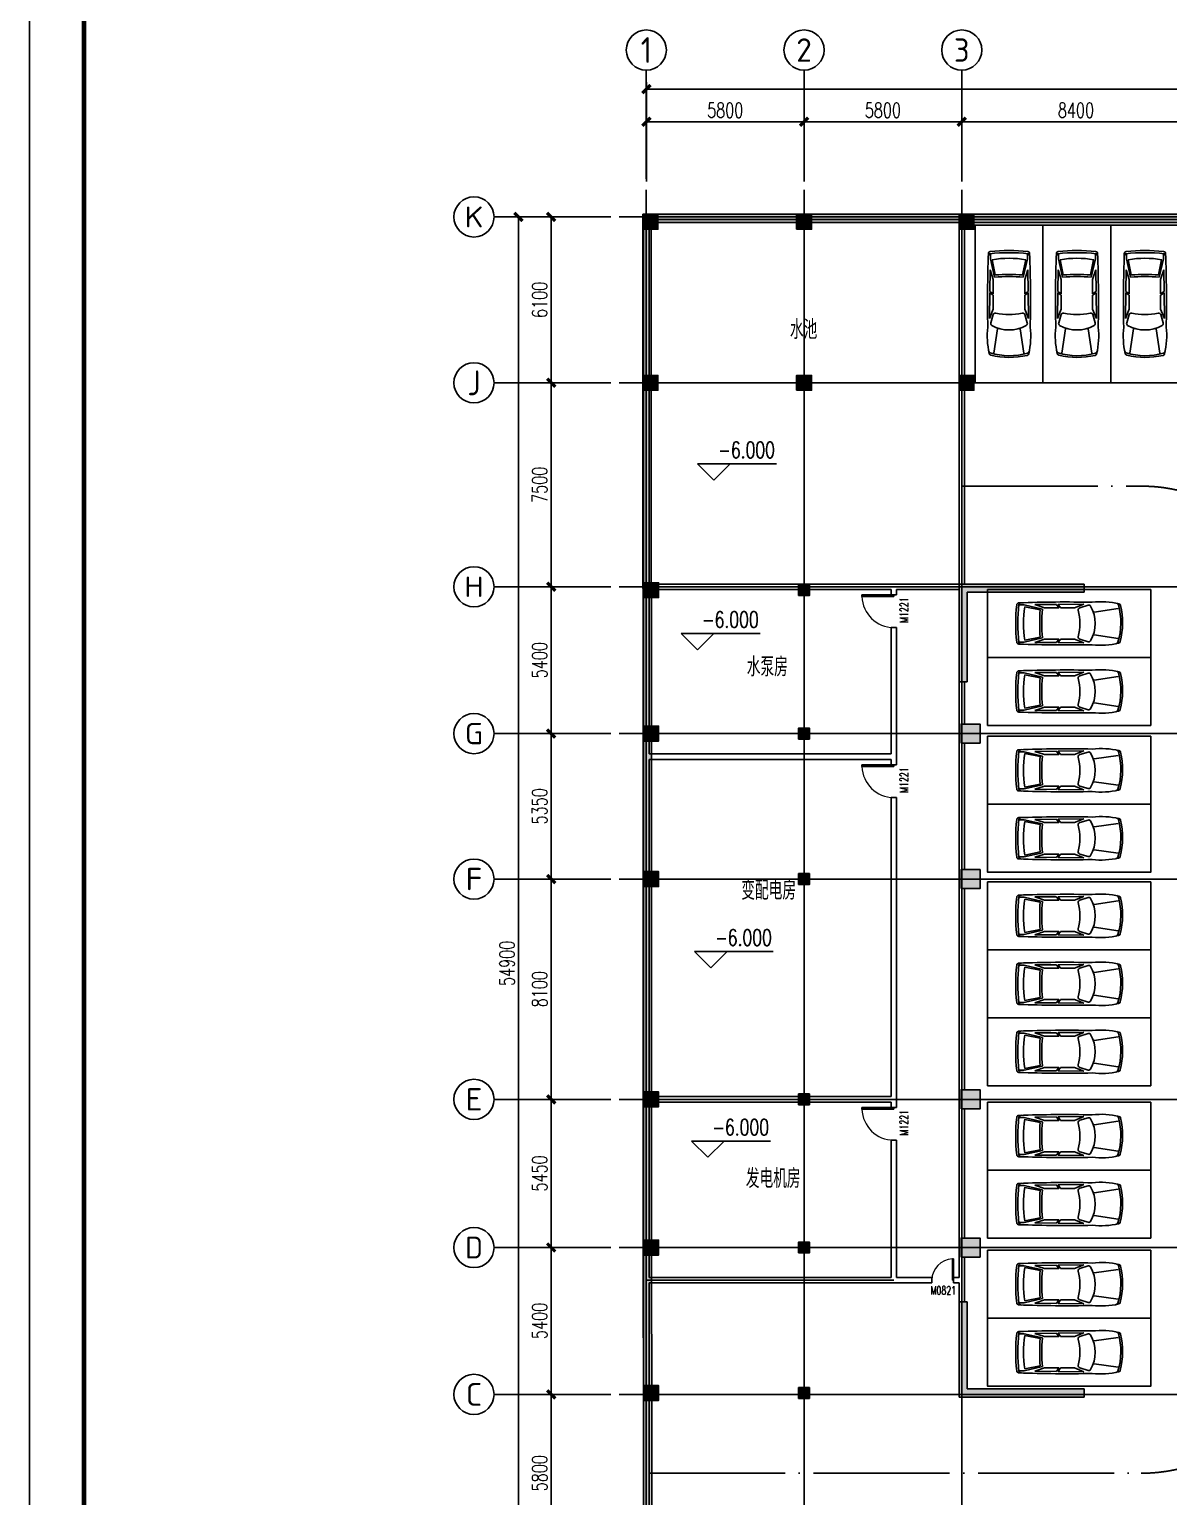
# Model space of a CAD drawing. Extents: x -1 to 1050000, y -900000 to 0.
# Drawn here: x -1 to 41900, y -329074 to -275115 of the extents above; entities that cross this region are included whole.
import ezdxf
from ezdxf.enums import TextEntityAlignment as Align

# ---------------------------------------------------------------- set-up
doc = ezdxf.new("R2010")
doc.units = 0
doc.header["$LTSCALE"] = 1000
doc.header["$MEASUREMENT"] = 0
doc.linetypes.add('DOTE', pattern=[2.42, 2, -0.2, 0.02, -0.2])
for name, color, linetype in [('AXIS', 3, 'Continuous'), ('AXIS_TEXT', 7, 'Continuous'), ('Canopy', 100, 'Continuous'), ('COLUMN', 9, 'Continuous'), ('DIM_ELEV', 3, 'Continuous'), ('G-ANNO-TTLB-THIN', 151, 'Continuous'), ('PKNG-TSRP', 83, 'Continuous'), ('PUB_HATCH', 8, 'Continuous'), ('PUB_TEXT', 7, 'Continuous'), ('roadline', 93, 'DOTE'), ('STAIR', 2, 'Continuous'), ('Text', 7, 'Continuous'), ('WALL', 9, 'Continuous'), ('WINDOW', 4, 'Continuous'), ('WINDOW_TEXT', 7, 'Continuous')]:
    doc.layers.add(name, color=color, linetype=linetype)
doc.layers.add('DOTE', color=1, linetype='Continuous', plot=False)
doc.layers.add('DOTE_EXCLUDED', color=1, linetype='Continuous', plot=False)
doc.layers.add('G-ANNO-TTLB-WIDE', color=214, linetype='Continuous', lineweight=100)
doc.styles.add('_TCH_AXIS', font='tssdeng.shx', dxfattribs={"bigfont": 'GBCBIG.shx'})
doc.styles.add('_TCH_DIM', font='SIMPLEX', dxfattribs={"bigfont": 'GBCBIG'})
doc.styles.add('_TCH_DIM_T3', font='SIMPLEX', dxfattribs={"width": 0.705882, "bigfont": 'GBCBIG'})
doc.styles.add('_TCH_WINDOW', font='SIMPLEX', dxfattribs={"bigfont": 'GBCBIG'})
doc.styles.add('COMPLEX', font='COMPLEX')
doc.styles.get("Standard").update_dxf_attribs({"font": 'gbenor.shx', "bigfont": 'gbcbig.shx'})
doc.dimstyles.new('_TCH_ARCH&&100', dxfattribs={"dimtxt": 297.5, "dimasz": 100, "dimexe": 250, "dimexo": 300, "dimgap": 126.25, "dimtad": 1, "dimdec": 0, "dimzin": 0, "dimdsep": 46, "dimtxsty": '_TCH_DIM_T3', "dimblk": 'ARCHTICK', "dimcen": 0.09, "dimclrt": 7, "dimazin": 2, "dimtfac": 1, "dimtdec": 0, "dimtix": 1, "dimtmove": 2, "dimatfit": 3, "dimfxl": 1, "dimtolj": 1, "dimtzin": 0, "dimarcsym": 0})

# ---------------------------------------------------------------- blocks, each defined once
blk = doc.blocks.new('$车$00000001')
for p, q in [((-547, 1807, 0), (-416, 915, 0)), ((552, 1807, 0), (421, 915, 0)), ((-702, -406, 0), (-713, 540, 0)), ((-713, 540, 0), (-576, 195, 0)), ((-672, 697, 0), (-579, 391, 0)), ((715, 540, 0), (578, 195, 0)), ((672, 697, 0), (579, 391, 0)), ((703, -406, 0), (715, 540, 0)), ((-576, 195, 0), (-576, -323, 0)), ((578, 195, 0), (578, -323, 0)), ((-576, -323, 0), (-702, -406, 0)), ((-576, -378, 0), (-701, -460, 0)), ((-695, -1259, 0), (-701, -460, 0)), ((-576, -378, 0), (-576, -901, 0)), ((578, -323, 0), (703, -406, 0)), ((578, -378, 0), (703, -460, 0)), ((578, -378, 0), (578, -901, 0)), ((697, -1259, 0), (703, -460, 0)), ((-576, -901, 0), (-695, -1259, 0)), ((-526, -986, 0), (-680, -1654, 0)), ((-613, -1625, 0), (-502, -1066, 0)), ((615, -1625, 0), (504, -1066, 0)), ((530, -985, 0), (683, -1654, 0)), ((578, -901, 0), (697, -1259, 0)), ((-680, -1654, 0), (-680, -1837, 0)), ((683, -1654, 0), (683, -1837, 0))]:
    blk.add_line(p, q)
at = {"elevation": 0}
blk.add_lwpolyline([(-759, -1851, 0.370795), (-687, -1929, 0.050359), (687, -1929, 0.370794), (759, -1851, 0.013785), (781, 852, 0.086087), (726, 1821, 0.274876), (668, 1882, 0.115126), (-664, 1893, 0.278808), (-723, 1832, 0.08707), (-781, 852, 0.013785)], format="xyb", close=True, dxfattribs=at)
for centre, radius, start, end in [((-661, 1732, 0), 82.2, 107.8179, 168.3942), ((-21, -539, 0), 2441, 73.0347, 105.8141), ((664, 1718, 0), 82.2, 11.3249, 70.8826), ((-596, 720, 0), 78.6, 121.1455, 196.7984), ((0, -320, 0), 1277, 60.0774, 119.9226), ((596, 720, 0), 78.6, 343.2016, 58.8545), ((-504, 414, 0), 78.6, 196.7984, 283.6631), ((0, -1777, 0), 2169, 77.0683, 102.9317), ((504, 414, 0), 78.6, 256.3369, 343.2016), ((0, 5836, 0), 6842, 265.5919, 274.4407), ((0, 5792, 0), 6876, 265.7971, 274.2029), ((-643, -1747, 0), 121, 184.3987, 237.5288), ((0, 4897, 0), 6783, 264.0142, 275.9858), ((0, 1755, 0), 3436, 259.6897, 280.3103), ((643, -1747, 0), 121, 302.4712, 355.6013)]:
    blk.add_arc(centre, radius, start, end)
blk = doc.blocks.new('_ArchTick')
at = {"color": 0, "linetype": 'ByBlock', "const_width": 0.4}
blk.add_lwpolyline([(-0.5, -0.5), (0.5, 0.5)], dxfattribs=at)
blk = doc.blocks.new('*D152')
at = {"layer": 'AXIS', "color": 0, "lineweight": -2, "transparency": 16777216}
for p, q in [((21391, -295613), (18941, -295613)), ((19191, -301013), (19191, -295613)), ((21391, -301013), (18941, -301013))]:
    blk.add_line(p, q, dxfattribs=at)
at = {"layer": 'Defpoints', "color": 0, "transparency": 16777216}
for p in [(19191, -295613), (21691, -295613), (21691, -301013)]:
    blk.add_point(p, dxfattribs=at)
at = {"layer": 'AXIS', "color": 0, "lineweight": -2, "transparency": 16777216, "xscale": 300, "yscale": 300, "zscale": 300}
for p, rotation in [((19191, -295613), 90), ((19191, -301013), 270)]:
    blk.add_blockref('_ArchTick', p, dxfattribs=dict(at, rotation=rotation))
at = {"layer": 'AXIS', "color": 7, "transparency": 16777216, "insert": (18766, -298313), "char_height": 550, "attachment_point": 5, "rotation": 90, "style": '_TCH_DIM_T3'}
blk.add_mtext('\\A1;5400', dxfattribs=at)
blk = doc.blocks.new('*D154')
at = {"layer": 'AXIS', "color": 0, "lineweight": -2, "transparency": 16777216}
for p, q in [((21391, -282013), (18941, -282013)), ((19191, -288113), (19191, -282013)), ((21391, -288113), (18941, -288113))]:
    blk.add_line(p, q, dxfattribs=at)
at = {"layer": 'Defpoints', "color": 0, "transparency": 16777216}
for p in [(19191, -282013), (21691, -282013), (21691, -288113)]:
    blk.add_point(p, dxfattribs=at)
at = {"layer": 'AXIS', "color": 0, "lineweight": -2, "transparency": 16777216, "xscale": 300, "yscale": 300, "zscale": 300}
for p, rotation in [((19191, -282013), 90), ((19191, -288113), 270)]:
    blk.add_blockref('_ArchTick', p, dxfattribs=dict(at, rotation=rotation))
at = {"layer": 'AXIS', "color": 7, "transparency": 16777216, "insert": (18766, -285063), "char_height": 550, "attachment_point": 5, "rotation": 90, "style": '_TCH_DIM_T3'}
blk.add_mtext('\\A1;6100', dxfattribs=at)
blk = doc.blocks.new('*D155')
at = {"layer": 'AXIS', "color": 0, "lineweight": -2, "transparency": 16777216}
for p, q in [((20991, -282013), (17741, -282013)), ((17991, -336913), (17991, -282013)), ((20991, -336913), (17741, -336913))]:
    blk.add_line(p, q, dxfattribs=at)
at = {"layer": 'Defpoints', "color": 0, "transparency": 16777216}
for p in [(17991, -282013), (21291, -282013), (21291, -336913)]:
    blk.add_point(p, dxfattribs=at)
at = {"layer": 'AXIS', "color": 0, "lineweight": -2, "transparency": 16777216, "xscale": 300, "yscale": 300, "zscale": 300}
for p, rotation in [((17991, -282013), 90), ((17991, -336913), 270)]:
    blk.add_blockref('_ArchTick', p, dxfattribs=dict(at, rotation=rotation))
at = {"layer": 'AXIS', "color": 7, "transparency": 16777216, "insert": (17566, -309463), "char_height": 550, "attachment_point": 5, "rotation": 90, "style": '_TCH_DIM_T3'}
blk.add_mtext('\\A1;54900', dxfattribs=at)
blk = doc.blocks.new('_AXISO')
blk.add_circle((0, 0), 0.5)
at = {"layer": 'AXIS_TEXT', "style": 'COMPLEX', "width": 1.041667}
blk.add_attdef('A', text='', height=0.56, dxfattribs=at).set_placement((-0.25, -0.28), (0.25, -0.28), align=Align.FIT)
blk = doc.blocks.new('*D126')
at = {"layer": 'AXIS', "color": 0, "lineweight": -2, "transparency": 16777216}
for p, q in [((21391, -325313), (18941, -325313)), ((19191, -331113), (19191, -325313)), ((21391, -331113), (18941, -331113))]:
    blk.add_line(p, q, dxfattribs=at)
at = {"layer": 'Defpoints', "color": 0, "transparency": 16777216}
for p in [(19191, -325313), (21691, -325313), (21691, -331113)]:
    blk.add_point(p, dxfattribs=at)
at = {"layer": 'AXIS', "color": 0, "lineweight": -2, "transparency": 16777216, "xscale": 300, "yscale": 300, "zscale": 300}
for p, rotation in [((19191, -325313), 90), ((19191, -331113), 270)]:
    blk.add_blockref('_ArchTick', p, dxfattribs=dict(at, rotation=rotation))
at = {"layer": 'AXIS', "color": 7, "transparency": 16777216, "insert": (18766, -328213), "char_height": 550, "attachment_point": 5, "rotation": 90, "style": '_TCH_DIM_T3'}
blk.add_mtext('\\A1;5800', dxfattribs=at)
blk = doc.blocks.new('*D127')
at = {"layer": 'AXIS', "color": 0, "lineweight": -2, "transparency": 16777216}
for p, q in [((21391, -319913), (18941, -319913)), ((19191, -325313), (19191, -319913)), ((21391, -325313), (18941, -325313))]:
    blk.add_line(p, q, dxfattribs=at)
at = {"layer": 'Defpoints', "color": 0, "transparency": 16777216}
for p in [(19191, -319913), (21691, -319913), (21691, -325313)]:
    blk.add_point(p, dxfattribs=at)
at = {"layer": 'AXIS', "color": 0, "lineweight": -2, "transparency": 16777216, "xscale": 300, "yscale": 300, "zscale": 300}
for p, rotation in [((19191, -319913), 90), ((19191, -325313), 270)]:
    blk.add_blockref('_ArchTick', p, dxfattribs=dict(at, rotation=rotation))
at = {"layer": 'AXIS', "color": 7, "transparency": 16777216, "insert": (18766, -322613), "char_height": 550, "attachment_point": 5, "rotation": 90, "style": '_TCH_DIM_T3'}
blk.add_mtext('\\A1;5400', dxfattribs=at)
blk = doc.blocks.new('*D128')
at = {"layer": 'AXIS', "color": 0, "lineweight": -2, "transparency": 16777216}
for p, q in [((21391, -314463), (18941, -314463)), ((19191, -319913), (19191, -314463)), ((21391, -319913), (18941, -319913))]:
    blk.add_line(p, q, dxfattribs=at)
at = {"layer": 'Defpoints', "color": 0, "transparency": 16777216}
for p in [(19191, -314463), (21691, -314463), (21691, -319913)]:
    blk.add_point(p, dxfattribs=at)
at = {"layer": 'AXIS', "color": 0, "lineweight": -2, "transparency": 16777216, "xscale": 300, "yscale": 300, "zscale": 300}
for p, rotation in [((19191, -314463), 90), ((19191, -319913), 270)]:
    blk.add_blockref('_ArchTick', p, dxfattribs=dict(at, rotation=rotation))
at = {"layer": 'AXIS', "color": 7, "transparency": 16777216, "insert": (18766, -317188), "char_height": 550, "attachment_point": 5, "rotation": 90, "style": '_TCH_DIM_T3'}
blk.add_mtext('\\A1;5450', dxfattribs=at)
blk = doc.blocks.new('*D129')
at = {"layer": 'AXIS', "color": 0, "lineweight": -2, "transparency": 16777216}
for p, q in [((21391, -306363), (18941, -306363)), ((19191, -314463), (19191, -306363)), ((21391, -314463), (18941, -314463))]:
    blk.add_line(p, q, dxfattribs=at)
at = {"layer": 'Defpoints', "color": 0, "transparency": 16777216}
for p in [(19191, -306363), (21691, -306363), (21691, -314463)]:
    blk.add_point(p, dxfattribs=at)
at = {"layer": 'AXIS', "color": 0, "lineweight": -2, "transparency": 16777216, "xscale": 300, "yscale": 300, "zscale": 300}
for p, rotation in [((19191, -306363), 90), ((19191, -314463), 270)]:
    blk.add_blockref('_ArchTick', p, dxfattribs=dict(at, rotation=rotation))
at = {"layer": 'AXIS', "color": 7, "transparency": 16777216, "insert": (18766, -310413), "char_height": 550, "attachment_point": 5, "rotation": 90, "style": '_TCH_DIM_T3'}
blk.add_mtext('\\A1;8100', dxfattribs=at)
blk = doc.blocks.new('*D139')
at = {"layer": 'AXIS', "color": 0, "lineweight": -2, "transparency": 16777216}
for p, q in [((21391, -301013), (18941, -301013)), ((19191, -306363), (19191, -301013)), ((21391, -306363), (18941, -306363))]:
    blk.add_line(p, q, dxfattribs=at)
at = {"layer": 'Defpoints', "color": 0, "transparency": 16777216}
for p in [(19191, -301013), (21691, -301013), (21691, -306363)]:
    blk.add_point(p, dxfattribs=at)
at = {"layer": 'AXIS', "color": 0, "lineweight": -2, "transparency": 16777216, "xscale": 300, "yscale": 300, "zscale": 300}
for p, rotation in [((19191, -301013), 90), ((19191, -306363), 270)]:
    blk.add_blockref('_ArchTick', p, dxfattribs=dict(at, rotation=rotation))
at = {"layer": 'AXIS', "color": 7, "transparency": 16777216, "insert": (18766, -303688), "char_height": 550, "attachment_point": 5, "rotation": 90, "style": '_TCH_DIM_T3'}
blk.add_mtext('\\A1;5350', dxfattribs=at)
blk = doc.blocks.new('*D141')
at = {"layer": 'AXIS', "color": 0, "lineweight": -2, "transparency": 16777216}
for p, q in [((21391, -288113), (18941, -288113)), ((19191, -295613), (19191, -288113)), ((21391, -295613), (18941, -295613))]:
    blk.add_line(p, q, dxfattribs=at)
at = {"layer": 'Defpoints', "color": 0, "transparency": 16777216}
for p in [(19191, -288113), (21691, -288113), (21691, -295613)]:
    blk.add_point(p, dxfattribs=at)
at = {"layer": 'AXIS', "color": 0, "lineweight": -2, "transparency": 16777216, "xscale": 300, "yscale": 300, "zscale": 300}
for p, rotation in [((19191, -288113), 90), ((19191, -295613), 270)]:
    blk.add_blockref('_ArchTick', p, dxfattribs=dict(at, rotation=rotation))
at = {"layer": 'AXIS', "color": 7, "transparency": 16777216, "insert": (18766, -291863), "char_height": 550, "attachment_point": 5, "rotation": 90, "style": '_TCH_DIM_T3'}
blk.add_mtext('\\A1;7500', dxfattribs=at)
blk = doc.blocks.new('*D187')
at = {"layer": 'AXIS', "color": 0, "lineweight": -2, "transparency": 16777216}
for p, q in [((22691, -280313), (22691, -277063)), ((22691, -277313), (95191, -277313)), ((95191, -280313), (95191, -277063))]:
    blk.add_line(p, q, dxfattribs=at)
at = {"layer": 'Defpoints', "color": 0, "transparency": 16777216}
for p in [(95191, -277313), (22691, -280613), (95191, -280613)]:
    blk.add_point(p, dxfattribs=at)
at = {"layer": 'AXIS', "color": 0, "lineweight": -2, "transparency": 16777216, "xscale": 300, "yscale": 300, "zscale": 300, "rotation": 180}
blk.add_blockref('_ArchTick', (22691, -277313), dxfattribs=at)
at = {"layer": 'AXIS', "color": 0, "lineweight": -2, "transparency": 16777216, "xscale": 300, "yscale": 300, "zscale": 300}
blk.add_blockref('_ArchTick', (95191, -277313), dxfattribs=at)
at = {"layer": 'AXIS', "color": 7, "transparency": 16777216, "insert": (58941, -276888), "char_height": 550, "attachment_point": 5, "style": '_TCH_DIM_T3'}
blk.add_mtext('\\A1;72500', dxfattribs=at)
blk = doc.blocks.new('*D188')
at = {"layer": 'AXIS', "color": 0, "lineweight": -2, "transparency": 16777216}
for p, q in [((22691, -280713), (22691, -278263)), ((28491, -280713), (28491, -278263)), ((22691, -278513), (28491, -278513))]:
    blk.add_line(p, q, dxfattribs=at)
at = {"layer": 'Defpoints', "color": 0, "transparency": 16777216}
for p in [(28491, -278513), (22691, -281013), (28491, -281013)]:
    blk.add_point(p, dxfattribs=at)
at = {"layer": 'AXIS', "color": 0, "lineweight": -2, "transparency": 16777216, "xscale": 300, "yscale": 300, "zscale": 300, "rotation": 180}
blk.add_blockref('_ArchTick', (22691, -278513), dxfattribs=at)
at = {"layer": 'AXIS', "color": 0, "lineweight": -2, "transparency": 16777216, "xscale": 300, "yscale": 300, "zscale": 300}
blk.add_blockref('_ArchTick', (28491, -278513), dxfattribs=at)
at = {"layer": 'AXIS', "color": 7, "transparency": 16777216, "insert": (25591, -278088), "char_height": 550, "attachment_point": 5, "style": '_TCH_DIM_T3'}
blk.add_mtext('\\A1;5800', dxfattribs=at)
blk = doc.blocks.new('*D189')
at = {"layer": 'AXIS', "color": 0, "lineweight": -2, "transparency": 16777216}
for p, q in [((28491, -280713), (28491, -278263)), ((34291, -280713), (34291, -278263)), ((28491, -278513), (34291, -278513))]:
    blk.add_line(p, q, dxfattribs=at)
at = {"layer": 'Defpoints', "color": 0, "transparency": 16777216}
for p in [(34291, -278513), (28491, -281013), (34291, -281013)]:
    blk.add_point(p, dxfattribs=at)
at = {"layer": 'AXIS', "color": 0, "lineweight": -2, "transparency": 16777216, "xscale": 300, "yscale": 300, "zscale": 300, "rotation": 180}
blk.add_blockref('_ArchTick', (28491, -278513), dxfattribs=at)
at = {"layer": 'AXIS', "color": 0, "lineweight": -2, "transparency": 16777216, "xscale": 300, "yscale": 300, "zscale": 300}
blk.add_blockref('_ArchTick', (34291, -278513), dxfattribs=at)
at = {"layer": 'AXIS', "color": 7, "transparency": 16777216, "insert": (31391, -278088), "char_height": 550, "attachment_point": 5, "style": '_TCH_DIM_T3'}
blk.add_mtext('\\A1;5800', dxfattribs=at)
blk = doc.blocks.new('*D190')
at = {"layer": 'AXIS', "color": 0, "lineweight": -2, "transparency": 16777216}
for p, q in [((34291, -280713), (34291, -278263)), ((42691, -280713), (42691, -278263)), ((34291, -278513), (42691, -278513))]:
    blk.add_line(p, q, dxfattribs=at)
at = {"layer": 'Defpoints', "color": 0, "transparency": 16777216}
for p in [(42691, -278513), (34291, -281013), (42691, -281013)]:
    blk.add_point(p, dxfattribs=at)
at = {"layer": 'AXIS', "color": 0, "lineweight": -2, "transparency": 16777216, "xscale": 300, "yscale": 300, "zscale": 300, "rotation": 180}
blk.add_blockref('_ArchTick', (34291, -278513), dxfattribs=at)
at = {"layer": 'AXIS', "color": 0, "lineweight": -2, "transparency": 16777216, "xscale": 300, "yscale": 300, "zscale": 300}
blk.add_blockref('_ArchTick', (42691, -278513), dxfattribs=at)
at = {"layer": 'AXIS', "color": 7, "transparency": 16777216, "insert": (38491, -278088), "char_height": 550, "attachment_point": 5, "style": '_TCH_DIM_T3'}
blk.add_mtext('\\A1;8400', dxfattribs=at)
blk = doc.blocks.new('_FZH')
blk.add_lwpolyline([(-0.5, -0.5), (0.5, -0.5), (0.5, 0.5), (-0.5, 0.5)], close=True)
at = {"layer": 'PUB_HATCH'}
blk.add_solid([(-0.5, -0.5), (0.5, -0.5), (-0.5, 0.5), (0.5, 0.5)], dxfattribs=at)
blk = doc.blocks.new('$DorLib2D$00000001')
for p, q in [((0.45, 0.975), (0.5, 0.975)), ((0.45, 0), (0.45, 0.975)), ((0.5, 0), (0.5, 0.975)), ((0.5, 0), (0.45, 0))]:
    blk.add_line(p, q)
at = {"lineweight": 13}
blk.add_arc((0.475, 0), 0.975, 91.4693, 180, dxfattribs=at)

msp = doc.modelspace()

# ---------------------------------------------------------------- hatches: boundary and pattern name
at = {"layer": 'PUB_HATCH'}
for points in [[(34490.6, -295813.25), (34190.6, -295513.25), (34190.6, -299113.25), (34490.6, -299113.25)], [(34190.6, -295513.25), (34490.6, -295813.25), (38790.6, -295813.25), (38790.6, -295513.25)], [(34190.6, -325413.25), (34490.6, -325113.25), (34490.6, -321913.25), (34190.6, -321913.25)], [(34490.6, -325113.25), (34190.6, -325413.25), (38790.6, -325413.25), (38790.6, -325113.25)]]:
    msp.add_hatch(color=256, dxfattribs=at).paths.add_polyline_path(points)
at = {"layer": 'WALL'}
h = msp.add_hatch(color=256, dxfattribs=at)
h.dxf.hatch_style = 1
h.paths.add_polyline_path([(95290.6, -295463.25), (95290.6, -337013.25), (22590.6, -337013.25), (22565.6, -281913.25), (95290.6, -281913.25), (95290.6, -288388.25), (94990.6, -288388.25), (94990.6, -282213.25), (22865.73, -282213.25), (22890.46, -336713.25), (94990.6, -336713.25), (94990.6, -295463.25)])

# ---------------------------------------------------------------- linework, layer by layer
msp.add_line((0, 0), (0, -900000))
at = {"layer": 'AXIS'}
for p, q in [((22690.6, -280613.25), (22690.6, -276613.25)), ((28490.6, -280613.25), (28490.6, -276613.25)), ((34290.6, -280613.25), (34290.6, -276613.25)), ((21090.6, -282013.25), (17090.6, -282013.25)), ((21090.6, -288113.25), (17090.6, -288113.25)), ((21090.6, -295613.25), (17090.6, -295613.25)), ((21090.6, -301013.25), (17090.6, -301013.25)), ((21090.6, -306363.25), (17090.6, -306363.25)), ((21090.6, -314463.25), (17090.6, -314463.25)), ((21090.6, -319913.25), (17090.6, -319913.25)), ((21090.6, -325313.25), (17090.6, -325313.25))]:
    msp.add_line(p, q, dxfattribs=at)
at = {"layer": 'Canopy'}
msp.add_point((34290.6, -325313.25), dxfattribs=at)
at = {"layer": 'DIM_ELEV'}
for p, q in [((25172.24, -291690.73), (24572.24, -291090.73)), ((24572.24, -291090.73), (27472.24, -291090.73)), ((25172.24, -291690.73), (25772.24, -291090.73)), ((24574.4, -297926.98), (23974.4, -297326.98)), ((23974.4, -297326.98), (26874.4, -297326.98)), ((24574.4, -297926.98), (25174.4, -297326.98)), ((25058.33, -309624.24), (24458.33, -309024.24)), ((24458.33, -309024.24), (27358.33, -309024.24)), ((25058.33, -309624.24), (25658.33, -309024.24)), ((24955.3, -316595.47), (24355.3, -315995.47)), ((24355.3, -315995.47), (27255.3, -315995.47)), ((24955.3, -316595.47), (25555.3, -315995.47))]:
    msp.add_line(p, q, dxfattribs=at)
at = {"layer": 'DOTE'}
for p, q in [((22690.6, -337913.25), (22690.6, -281013.25)), ((28490.6, -337913.25), (28490.6, -281013.25)), ((34290.6, -337913.25), (34290.6, -281013.25)), ((21690.6, -282013.25), (103190.6, -282013.25)), ((21690.6, -288113.25), (103190.6, -288113.25)), ((21690.6, -295613.25), (103190.6, -295613.25)), ((21690.6, -301013.25), (103190.6, -301013.25)), ((21690.6, -306363.25), (103190.6, -306363.25)), ((21690.6, -314463.25), (103190.6, -314463.25)), ((21690.6, -319913.25), (103190.6, -319913.25)), ((21690.6, -325313.25), (103190.6, -325313.25))]:
    msp.add_line(p, q, dxfattribs=at)
at = {"layer": 'DOTE_EXCLUDED'}
msp.add_line((31790.6, -321113.25), (22690.6, -321113.25), dxfattribs=at)
at = {"layer": 'G-ANNO-TTLB-THIN'}
msp.add_lwpolyline([(-0.53, -191800.03), (-0.53, -360000.03), (118799.47, -360000.03), (118799.47, -191800.03)], close=True, dxfattribs=at)
at = {"layer": 'G-ANNO-TTLB-WIDE'}
msp.add_lwpolyline([(116799.47, -196800.03), (1999.47, -196800.03), (1999.47, -358000.03), (116799.47, -358000.03)], close=True, dxfattribs=at)
at = {"layer": 'PKNG-TSRP'}
for points in [[(42278.78, -282313.25), (34778.78, -282313.25), (34778.78, -288113.25), (42278.78, -288113.25)], [(37278.78, -282313.25), (37278.78, -288113.25)], [(39778.78, -282313.25), (39778.78, -288113.25)], [(41240.6, -295713.25), (35240.6, -295713.25)], [(35240.6, -295713.25), (35240.6, -300713.25), (41240.6, -300713.25), (41240.6, -295713.25)], [(35240.6, -298213.25), (41240.6, -298213.25)], [(41240.6, -301113.25), (35240.6, -301113.25)], [(35240.6, -301113.25), (35240.6, -306113.25), (41240.6, -306113.25), (41240.6, -301113.25)], [(35240.6, -303613.25), (41240.6, -303613.25)], [(41240.6, -306463.25), (35240.6, -306463.25)], [(35240.6, -306463.25), (35240.6, -313963.25), (41240.6, -313963.25), (41240.6, -306463.25)], [(35240.6, -308963.25), (41240.6, -308963.25)], [(35240.6, -311463.25), (41240.6, -311463.25)], [(35240.6, -314563.25), (35240.6, -319563.25), (41240.6, -319563.25), (41240.6, -314563.25)], [(41240.6, -314563.25), (35240.6, -314563.25)], [(35240.6, -317063.25), (41240.6, -317063.25)], [(41240.6, -320013.25), (35240.6, -320013.25)], [(35240.6, -320013.25), (35240.6, -325013.25), (41240.6, -325013.25), (41240.6, -320013.25)], [(35240.6, -322513.25), (41240.6, -322513.25)]]:
    msp.add_lwpolyline(points, dxfattribs=at)
at = {"layer": 'roadline', "ltscale": 2.5}
for p, q in [((34290.6, -291913.25), (40890.6, -291913.25)), ((22790.6, -328213.25), (40890.6, -328213.25))]:
    msp.add_line(p, q, dxfattribs=at)
for centre, start, end in [((40890.6, -297913.25), 0, 90), ((40890.6, -322213.25), 270, 0)]:
    msp.add_arc(centre, 6000, start, end, dxfattribs=at)
at = {"layer": 'STAIR'}
msp.add_point((34290.6, -325313.25), dxfattribs=at)
at = {"layer": 'WALL'}
for p, q in [((23115.6, -281913.25), (28215.6, -281913.25)), ((23115.6, -282113.25), (28215.6, -282113.25)), ((28765.6, -281913.25), (34190.6, -281913.25)), ((28765.6, -282113.25), (34190.6, -282113.25)), ((34740.6, -281913.25), (42453.78, -281913.25)), ((34740.6, -282113.25), (42453.78, -282113.25)), ((22590.6, -287838.25), (22590.6, -282463.25)), ((22790.6, -287838.25), (22790.6, -282463.25)), ((34190.6, -282463.25), (34190.6, -287838.25)), ((34390.6, -282463.25), (34390.6, -287838.25)), ((22590.6, -295463.25), (22590.6, -288388.25)), ((22790.6, -295463.25), (22790.6, -288388.25)), ((34190.6, -288388.25), (34190.6, -321013.25)), ((34390.6, -288388.25), (34390.6, -295513.25)), ((38790.6, -295513.25), (23140.6, -295513.25)), ((38790.6, -295513.25), (38790.6, -295813.25)), ((22590.6, -296013.25), (22590.6, -300738.25)), ((22790.6, -296013.25), (22790.6, -300738.25)), ((28290.6, -295713.25), (23140.6, -295713.25)), ((31690.6, -295713.25), (28690.6, -295713.25)), ((31690.6, -295713.25), (31690.6, -295913.25)), ((31690.6, -295913.25), (31890.6, -295913.25)), ((34190.6, -295713.25), (31890.6, -295713.25)), ((31890.6, -295913.25), (31890.6, -295713.25)), ((34490.6, -295813.25), (34490.6, -299113.25)), ((34490.6, -295813.25), (38790.6, -295813.25)), ((31890.6, -297113.25), (31690.6, -297113.25)), ((31690.6, -297113.25), (31690.6, -301763.25)), ((31890.6, -302163.25), (31890.6, -297113.25)), ((34490.6, -299113.25), (34190.6, -299113.25)), ((34390.6, -299113.25), (34390.6, -300663.25)), ((22590.6, -301288.25), (22590.6, -306088.25)), ((22790.6, -301288.25), (22790.6, -301763.25)), ((34390.6, -301363.25), (34390.6, -306013.25)), ((22790.6, -301763.25), (31690.6, -301763.25)), ((22790.6, -301963.25), (31690.6, -301963.25)), ((22790.6, -301963.25), (22790.6, -306088.25)), ((31690.6, -301963.25), (31690.6, -302163.25)), ((31690.6, -302163.25), (31890.6, -302163.25)), ((31890.6, -303363.25), (31690.6, -303363.25)), ((31690.6, -303363.25), (31690.6, -314363.25)), ((31890.6, -314763.25), (31890.6, -303363.25)), ((22590.6, -306638.25), (22590.6, -314188.25)), ((22790.6, -306638.25), (22790.6, -314188.25)), ((34390.6, -306713.25), (34390.6, -314113.25)), ((23140.6, -314363.25), (28290.6, -314363.25)), ((23140.6, -314563.25), (28290.6, -314563.25)), ((28690.6, -314363.25), (31690.6, -314363.25)), ((28690.6, -314563.25), (31690.6, -314563.25)), ((31690.6, -314563.25), (31690.6, -314763.25)), ((22590.6, -314738.25), (22590.6, -319638.25)), ((22790.6, -314738.25), (22790.6, -319638.25)), ((31690.6, -314763.25), (31890.6, -314763.25)), ((34390.6, -314813.25), (34390.6, -319563.25)), ((31890.6, -315963.25), (31690.6, -315963.25)), ((31690.6, -315963.25), (31690.6, -321013.25)), ((31890.6, -321013.25), (31890.6, -315963.25)), ((22590.6, -320188.25), (22590.6, -324988.25)), ((22790.6, -320188.25), (22790.6, -321013.25)), ((34390.6, -320263.25), (34390.6, -321913.25)), ((22590.6, -321013.25), (22590.6, -321013.25)), ((31690.6, -321013.25), (22790.6, -321013.25)), ((33190.6, -321013.25), (31890.6, -321013.25)), ((33190.6, -321213.25), (33190.6, -321013.25)), ((34190.6, -321013.25), (33990.6, -321013.25)), ((33990.6, -321013.25), (33990.6, -321213.25)), ((22590.6, -321213.25), (22590.6, -321213.25)), ((22790.6, -321213.25), (22790.6, -324988.25)), ((33190.6, -321213.25), (22790.6, -321213.25)), ((33990.6, -321213.25), (34190.6, -321213.25)), ((34190.6, -325413.25), (34190.6, -321213.25)), ((34190.6, -321913.25), (34490.6, -321913.25)), ((34490.6, -325113.25), (34490.6, -321913.25)), ((22590.6, -324013.25), (22590.6, -324013.25)), ((22590.6, -324213.25), (22590.6, -324213.25)), ((34490.6, -325113.25), (38790.6, -325113.25)), ((38790.6, -325113.25), (38790.6, -325413.25)), ((22590.6, -325538.25), (22590.6, -330838.25)), ((22790.6, -325538.25), (22790.6, -330838.25)), ((34190.6, -325413.25), (38790.6, -325413.25))]:
    msp.add_line(p, q, dxfattribs=at)
msp.add_lwpolyline([(95290.6, -295463.25), (95290.6, -337013.25), (22590.6, -337013.25), (22565.6, -281913.25), (95290.6, -281913.25), (95290.6, -288388.25), (94990.6, -288388.25), (94990.6, -282213.25), (22865.73, -282213.25), (22890.46, -336713.25), (94990.6, -336713.25), (94990.6, -295463.25)], close=True, dxfattribs=at)

# ---------------------------------------------------------------- block references
at = {"layer": 'AXIS'}
ref = msp.add_blockref('_AXISO', (22690.6, -275875), dxfattribs=dict(at, xscale=1476.510067114094, yscale=1476.510067114094, zscale=1476.510067114094))
ref.add_attrib('A', '1', dxfattribs={"layer": 'AXIS_TEXT', "height": 949.99, "style": '_TCH_AXIS', "width": 2.228571}).set_placement((22487.03, -276349.99), (22894.17, -276349.99), align=Align.FIT)
ref = msp.add_blockref('_AXISO', (28490.6, -275875), dxfattribs=dict(at, xscale=1476.510067114094, yscale=1476.510067114094, zscale=1476.510067114094))
ref.add_attrib('A', '2', dxfattribs={"layer": 'AXIS_TEXT', "height": 859.97, "style": '_TCH_AXIS', "width": 1.238095}).set_placement((28203.94, -276304.98), (28777.25, -276304.98), align=Align.FIT)
ref = msp.add_blockref('_AXISO', (34290.6, -275875), dxfattribs=dict(at, xscale=1476.510067114094, yscale=1476.510067114094, zscale=1476.510067114094))
ref.add_attrib('A', '3', dxfattribs={"layer": 'AXIS_TEXT', "height": 859.97, "style": '_TCH_AXIS', "width": 1.238095}).set_placement((34003.94, -276304.98), (34577.25, -276304.98), align=Align.FIT)
ref = msp.add_blockref('_AXISO', (16352.34, -282013.25), dxfattribs=dict(at, xscale=1476.510067114094, yscale=1476.510067114094, zscale=1476.510067114094))
ref.add_attrib('A', 'K', dxfattribs={"layer": 'AXIS_TEXT', "height": 766.42, "style": '_TCH_AXIS', "width": 1.680272}).set_placement((16005.63, -282396.46), (16699.06, -282396.46), align=Align.FIT)
ref = msp.add_blockref('_AXISO', (16352.34, -288113.25), dxfattribs=dict(at, xscale=1476.510067114094, yscale=1476.510067114094, zscale=1476.510067114094))
ref.add_attrib('A', 'J', dxfattribs={"layer": 'AXIS_TEXT', "height": 915.56, "style": '_TCH_AXIS', "width": 1.361905}).set_placement((16112.55, -288571.03), (16592.13, -288571.03), align=Align.FIT)
ref = msp.add_blockref('_AXISO', (16352.34, -295613.25), dxfattribs=dict(at, xscale=1476.510067114094, yscale=1476.510067114094, zscale=1476.510067114094))
ref.add_attrib('A', 'H', dxfattribs={"layer": 'AXIS_TEXT', "height": 748.44, "style": '_TCH_AXIS', "width": 1.768707}).set_placement((15995.94, -295987.47), (16708.74, -295987.47), align=Align.FIT)
ref = msp.add_blockref('_AXISO', (16352.34, -301013.25), dxfattribs=dict(at, xscale=1476.510067114094, yscale=1476.510067114094, zscale=1476.510067114094))
ref.add_attrib('A', 'G', dxfattribs={"layer": 'AXIS_TEXT', "height": 784.74, "style": '_TCH_AXIS', "width": 1.485714}).set_placement((16016.03, -301405.62), (16688.66, -301405.62), align=Align.FIT)
ref = msp.add_blockref('_AXISO', (16352.34, -306363.25), dxfattribs=dict(at, xscale=1476.510067114094, yscale=1476.510067114094, zscale=1476.510067114094))
ref.add_attrib('A', 'F', dxfattribs={"layer": 'AXIS_TEXT', "height": 822.12, "style": '_TCH_AXIS', "width": 1.52381}).set_placement((16039.15, -306774.31), (16665.53, -306774.31), align=Align.FIT)
ref = msp.add_blockref('_AXISO', (16352.34, -314463.25), dxfattribs=dict(at, xscale=1476.510067114094, yscale=1476.510067114094, zscale=1476.510067114094))
ref.add_attrib('A', 'E', dxfattribs={"layer": 'AXIS_TEXT', "height": 822.12, "style": '_TCH_AXIS', "width": 1.52381}).set_placement((16039.15, -314874.31), (16665.53, -314874.31), align=Align.FIT)
ref = msp.add_blockref('_AXISO', (16352.34, -319913.25), dxfattribs=dict(at, xscale=1476.510067114094, yscale=1476.510067114094, zscale=1476.510067114094))
ref.add_attrib('A', 'D', dxfattribs={"layer": 'AXIS_TEXT', "height": 803.33, "style": '_TCH_AXIS', "width": 1.503401}).set_placement((16027.19, -320314.92), (16677.5, -320314.92), align=Align.FIT)
ref = msp.add_blockref('_AXISO', (16352.34, -325313.25), dxfattribs=dict(at, xscale=1476.510067114094, yscale=1476.510067114094, zscale=1476.510067114094))
ref.add_attrib('A', 'C', dxfattribs={"layer": 'AXIS_TEXT', "height": 841.04, "style": '_TCH_AXIS', "width": 1.238095}).set_placement((16051.97, -325733.77), (16652.71, -325733.77), align=Align.FIT)
at = {"layer": 'COLUMN'}
for p, xscale, yscale, zscale in [((22840.6, -282188.25), 550, 550, 550), ((28490.6, -282188.25), 550, 550, 550), ((34465.6, -282188.25), 550, 550, 550), ((22840.6, -288113.25), 550, 550, 550), ((28490.6, -288113.25), 550, 550, 550), ((34465.6, -288113.25), 550, 550, 550), ((22865.6, -295738.25), 550, 550, 550), ((28490.6, -295738.25), 400, 400, 400), ((22865.6, -301013.25), 550, 550, 550), ((28490.6, -301013.25), 400, 400, 400), ((34615.6, -301013.25), 700, 700, 700), ((22865.6, -306363.25), 550, 550, 550), ((28490.6, -306363.25), 400, 400, 400), ((34615.6, -306363.25), 700, 700, 700), ((22865.6, -314463.25), 550, 550, 550), ((28490.6, -314463.25), 400, 400, 400), ((34615.6, -314463.25), 700, 700, 700), ((22865.6, -319913.25), 550, 550, 550), ((28490.6, -319913.25), 400, 400, 400), ((34615.6, -319913.25), 700, 700, 700), ((22865.6, -325263.25), 550, 550, 550), ((28490.6, -325263.25), 400, 400, 400)]:
    msp.add_blockref('_FZH', p, dxfattribs=dict(at, xscale=xscale, yscale=yscale, zscale=zscale))
at = {"layer": 'PKNG-TSRP'}
for p, rotation in [((36028.78, -285213.25), 180.0000000000001), ((38528.78, -285213.25), 180.0000000000001), ((41028.78, -285213.25), 180.0000000000001), ((38240.6, -296963.25), 270), ((38240.6, -299463.25), 270), ((38240.6, -302363.25), 269.9999999999999), ((38240.6, -304863.25), 269.9999999999999), ((38240.6, -307713.25), 269.9999999999999), ((38240.6, -310213.25), 269.9999999999999), ((38240.6, -312713.25), 269.9999999999999), ((38240.6, -315813.25), 269.9999999999999), ((38240.6, -318313.25), 269.9999999999999), ((38240.6, -321263.25), 270), ((38240.6, -323763.25), 270)]:
    msp.add_blockref('$车$00000001', p, dxfattribs=dict(at, rotation=rotation))
at = {"layer": 'WINDOW'}
ref = msp.add_blockref('$DorLib2D$00000001', (31790.6, -296513.25), dxfattribs=dict(at, xscale=-1200, yscale=-1200, zscale=-1200, rotation=270))
ref.add_attrib('A', 'M1221', (32314.35, -296938.25), dxfattribs={"layer": 'WINDOW_TEXT', "height": 297.5, "rotation": 90, "style": '_TCH_WINDOW', "width": 0.705882})
ref = msp.add_blockref('$DorLib2D$00000001', (31790.6, -302763.25), dxfattribs=dict(at, xscale=-1200, yscale=-1200, zscale=-1200, rotation=270))
ref.add_attrib('A', 'M1221', (32314.35, -303188.25), dxfattribs={"layer": 'WINDOW_TEXT', "height": 297.5, "rotation": 90, "style": '_TCH_WINDOW', "width": 0.705882})
ref = msp.add_blockref('$DorLib2D$00000001', (31790.6, -315363.25), dxfattribs=dict(at, xscale=-1200, yscale=-1200, zscale=-1200, rotation=270))
ref.add_attrib('A', 'M1221', (32314.35, -315788.25), dxfattribs={"layer": 'WINDOW_TEXT', "height": 297.5, "rotation": 90, "style": '_TCH_WINDOW', "width": 0.705882})
ref = msp.add_blockref('$DorLib2D$00000001', (33590.6, -321113.25), dxfattribs=dict(at, xscale=800, yscale=800, zscale=800))
ref.add_attrib('A', 'M0821', (33145.6, -321637), dxfattribs={"layer": 'WINDOW_TEXT', "height": 297.5, "style": '_TCH_WINDOW', "width": 0.705882})

# ---------------------------------------------------------------- texts
at = {"layer": 'PUB_TEXT', "style": '_TCH_DIM', "width": 0.705882}
for p in [(25332.24, -290880.73), (24734.4, -297116.98), (25218.33, -308814.24), (25115.3, -315785.47)]:
    msp.add_text('-6.000', height=595, dxfattribs=at).set_placement(p)
at = {"layer": 'Text', "char_height": 700, "attachment_point": 5}
for s, width, insert in [('水池', 4620.8683, (28473.4, -286154.65)), ('水泵房', 9100, (27140.6, -298560.4)), ('变配电房', 9000, (27190.6, -306774.83)), ('发电机房', 9130.1134, (27355.65, -317374.83))]:
    msp.add_mtext_dynamic_manual_height_columns(s, width=width, gutter_width=1750, heights=[0], dxfattribs=dict(at, insert=insert))

# ---------------------------------------------------------------- dimensions: what is measured, and where the dimension line sits
at = {"layer": 'AXIS'}
for p1, p2, distance, picture, middle in [((22690.6, -280613.25), (95190.6, -280613.25), 3300, '*D187', (58940.6, -276888.25)), ((22690.6, -281013.25), (28490.6, -281013.25), 2500, '*D188', (25590.6, -278088.25)), ((28490.6, -281013.25), (34290.6, -281013.25), 2500, '*D189', (31390.6, -278088.25)), ((34290.6, -281013.25), (42690.78, -281013.25), 2500, '*D190', (38490.69, -278088.25)), ((21290.6, -336913.25), (21290.6, -282013.25), 3300, '*D155', (17565.6, -309463.25)), ((21690.6, -288113.25), (21690.6, -282013.25), 2500, '*D154', (18765.6, -285063.25)), ((21690.6, -295613.25), (21690.6, -288113.25), 2500, '*D141', (18765.6, -291863.25)), ((21690.6, -301013.25), (21690.6, -295613.25), 2500, '*D152', (18765.6, -298313.25)), ((21690.6, -306363.25), (21690.6, -301013.25), 2500, '*D139', (18765.6, -303688.25)), ((21690.6, -314463.25), (21690.6, -306363.25), 2500, '*D129', (18765.6, -310413.25)), ((21690.6, -319913.25), (21690.6, -314463.25), 2500, '*D128', (18765.6, -317188.25)), ((21690.6, -325313.25), (21690.6, -319913.25), 2500, '*D127', (18765.6, -322613.25)), ((21690.6, -331113.25), (21690.6, -325313.25), 2500, '*D126', (18765.6, -328213.25))]:
    dim = msp.add_aligned_dim(p1=p1, p2=p2, distance=distance, dimstyle='_TCH_ARCH&&100', override={"dimtxt": 550, "dimasz": 300, "dimgap": 150}, dxfattribs=at)
    dim.commit()
    dim.dimension.update_dxf_attribs({"geometry": picture, "text_midpoint": middle})

doc.saveas('drawing.dxf')
